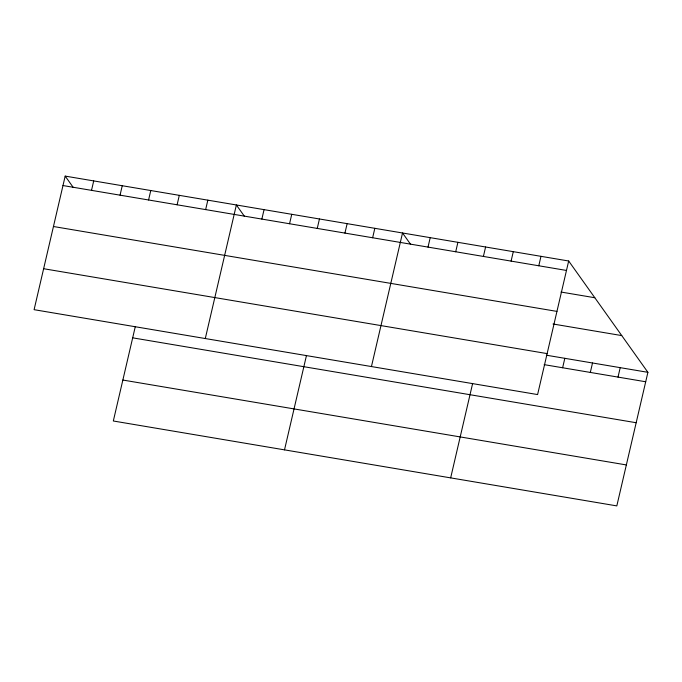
<?xml version="1.0" encoding="UTF-8"?>
<svg xmlns="http://www.w3.org/2000/svg" width="682" height="682" viewBox="0 0 682 682"><rect width="100%" height="100%" fill="white"/><g stroke="black" fill="none" stroke-linecap="round" stroke-linejoin="round"><path stroke-width="1.02" d="M65.182 176.101L34.1 309.679L537.595 394.571L568.677 261.001L65.182 176.101L73.315 187.533M91.516 190.363L93.715 180.918M120.049 195.171L122.249 185.726M148.582 199.979L150.773 190.534M135.3 326.576L113.323 420.999L616.818 505.899L647.9 372.321L568.677 261.001M177.107 204.796L179.306 195.35M205.64 209.604L207.84 200.158M205.291 338.545L236.373 204.967L244.506 216.399M261.862 219.084L264.062 209.638M289.56 223.756L291.751 214.31M317.249 228.419L319.449 218.973M284.513 449.864L306.482 355.433M344.939 233.091L347.138 223.645M372.636 237.762L374.827 228.317M371.443 366.558L402.525 232.98L410.658 244.412M428.015 247.097L430.214 237.651M455.712 251.769L457.903 242.323M483.402 256.432L485.601 246.986M450.666 477.877L472.635 383.455M511.091 261.104L513.29 251.658M538.789 265.775L540.979 256.33M562.624 367.76L564.824 358.314M590.314 372.432L592.513 362.986M618.011 377.103L620.211 367.658M62.983 185.547L566.478 270.447M560.971 292.032L594.823 297.736M53.452 226.509L556.947 311.401M553.042 324.001L621.754 335.587M43.631 268.717L547.126 353.608M546.359 355.203L647.9 372.321M544.168 364.648L645.701 381.767M132.675 337.837L636.17 422.729M122.854 380.045L626.349 464.936"/></g></svg>
